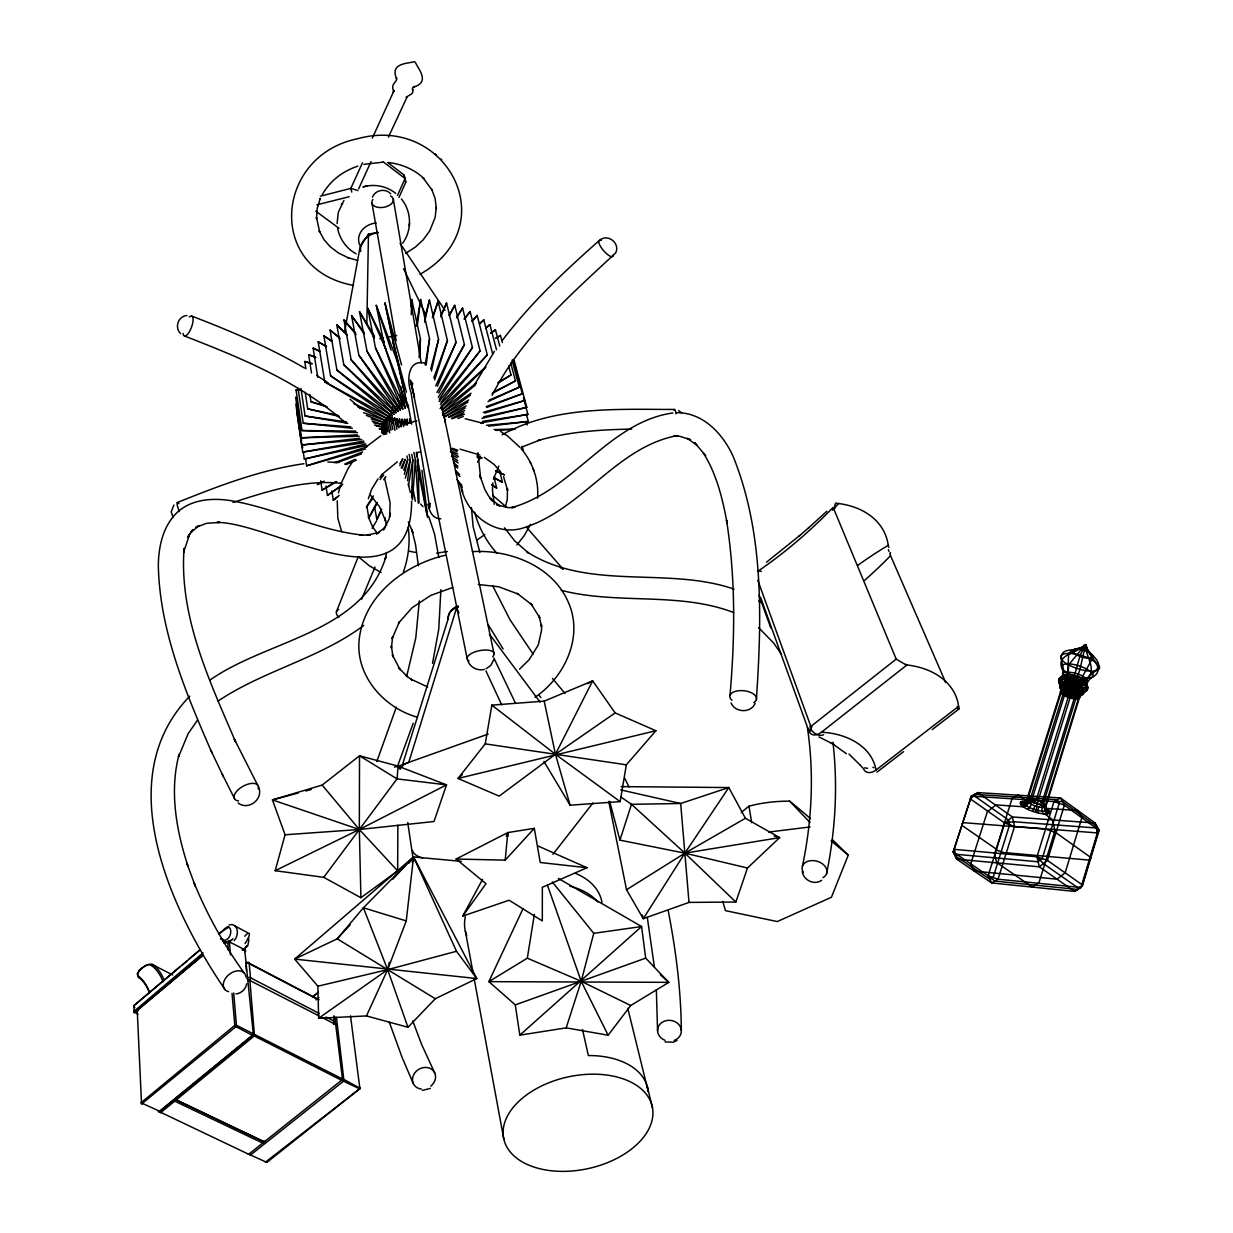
<?xml version="1.0" encoding="UTF-8"?>
<svg xmlns="http://www.w3.org/2000/svg" width="1233" height="1233" viewBox="0 0 1233 1233"><rect width="100%" height="100%" fill="white"/><g stroke="black" fill="none" stroke-linecap="round" stroke-linejoin="round"><path stroke-width="1.5" d="M336.439 1017.302L343.961 1080.863L250.561 1154.982L249.605 1153.61L248.665 1154.258L342.913 1079.199L236.366 1025.24L235.703 1026.904L141.548 1103.997L137.233 1010.413L202.705 955.56M203.353 954.743L134.197 1012.771L133.842 1005.542L200.224 949.842M360.915 897.716L359.327 829.501L359.527 755.783L398.167 766.171L446.516 784.866L433.985 821.517L359.327 829.501L285.07 834.772L275.175 870.698L323.74 877.341L360.915 897.716L397.658 870.868L397.874 825.185M402.667 243.194C412.192 230.355 411.683 211.244 401.388 198.991M366.833 324.017L368.467 234.162L377.868 232.39M337.241 500.752L337.811 518.137L341.711 531.777M419.312 600.903L415.798 637.846L406.782 675.977M404.409 424.938L404.563 419.312L405.688 424.846M411.252 314.677L411.714 299.465L420.438 338.844L419.867 356.137M411.622 497.824L412.824 459.909L411.699 454.376M413.425 860.773L407.722 822.519M334.744 1016.978L342.604 1080.108L344.223 1079.63L360.221 1088.369L266.883 1162.411L249.713 1154.627C250.268 1152.963 247.032 1154.15 248.665 1154.258L159.458 1111.719L253.382 1034.595L158.872 1111.75C156.976 1111.904 160.182 1110.625 160.706 1112.628L174.778 1101.1L175.302 1098.48L176.273 1099.898L254.491 1035.766L249.852 980.065L248.372 979.742L318.915 1015.853M492.83 482.889L492.476 490.41L494.248 504.359M1037.107 803.716L1037.754 800.525A10.311 2.928 18.3 0 0 1033.793 799.431M342.543 1078.967L341.849 1080.385L253.459 1035.581L244.704 949.672A9.54 4.917 -62.5 0 1 244.242 949.949M411.19 307.079L411.714 299.465M406.705 424.846L407.09 419.205L407.846 422.904M419.097 357.555L420.438 338.844M412.5 499.689L415.398 459.801L413.887 452.419M409.294 226.04L409.387 224.76M409.402 224.529L409.51 223.158M756.384 699.666C761.824 618.411 764.136 532.856 733.003 456.087C722.877 433.754 702.748 412.269 676.47 412.701M729.998 695.474C735.068 637.137 735.669 578.046 726.499 520.064L727.177 523.578C722.661 499.118 716.774 474.258 703.334 452.989L705.677 455.794L694.611 442.524L696.984 445.36L687.243 438.316L690.603 439.811L679.753 436.282L673.958 435.881L677.58 435.603C617.687 446.238 582.747 508.32 525.751 527.077C495.62 538.667 464.795 513.668 460.402 483.798M159.751 1111.303L141.024 1102.764L234.702 1025.471L236.443 1025.363L233.7 992.935M537.542 498.271C539.083 480.361 532.702 462.175 521.066 448.565M1064.711 688.769A4.177 2.697 88.9 0 0 1064.819 687.135L1064.588 685.24A5.24 3.391 88.9 0 1 1064.572 684.207A12.006 7.752 88.9 0 1 1064.634 683.483L1064.726 682.265A5.857 3.791 88.8 0 0 1064.711 681.232L1064.464 678.982A2.589 1.68 88.8 0 1 1064.572 677.703A2.62 1.695 88.8 0 1 1065.158 676.794A9.664 6.242 88.9 0 1 1065.682 676.331L1067.901 672.386L1068.595 653.459L1071.909 650.577L1083.036 647.032L1085.071 644.551M462.729 916.088L486.018 883.676L456.118 859.031L505.176 860.156L507.811 832.583L534.305 828.329L540.224 862.499L587 867.739L542.35 887.298L542.32 920.928L509.106 900.229L462.729 916.088L482.565 879.345M366.463 1015.93L407.969 1027.274L435.28 998.73L476.77 978.555L413.548 856.935L294.656 959.104L317.883 986.2L318.638 1018.273L366.463 1015.93L387.64 969.647L406.258 920.912L413.548 856.935L461.358 861.358M401.11 426.772L402.05 419.251L403.545 426.633M417.293 326.113L420.623 299.465L429.546 338.828L426.156 364.999M407.568 480.778L410.25 459.863L409.125 454.314M388.395 137.156L407.229 96.683L406.119 97.299L409.186 95.342C416.97 91.828 409.14 88.082 414.658 86.464L414.026 86.957C430.533 81.81 417.91 68.663 415.29 62.159M1086.196 645.152C1087.198 656.002 1108.375 669.18 1091.59 677.672C1088.878 680.107 1084.562 683.606 1086.859 687.69A9.91 8.893 41.5 0 1 1087.152 688.584A2.682 2.404 41.5 0 1 1087.182 689.833A2.651 2.389 41.5 0 1 1086.458 690.773L1084.716 691.96A5.995 5.379 41.8 0 0 1084.038 692.622L1083.345 693.516A12.299 11.066 41.3 0 1 1082.928 694.04A5.364 4.824 41.5 0 1 1082.235 694.703L1080.755 695.674A4.269 3.838 41.9 0 0 1079.784 696.845A8.508 7.645 42 0 0 1079.399 697.847L1045.754 806.906M1086.196 644.998C1086.473 653.398 1098.002 656.696 1098.649 665.234A20.761 6.982 17.3 0 1 1098.572 669.642A20.036 6.735 17.3 0 1 1091.436 671.199A20.422 6.859 17.3 0 1 1079.954 669.38M558.333 878.42L641.592 926.538L645.676 958.133L668.825 982.347L630.741 1005.511L608.131 1035.211L566.194 1027.86L519.802 1035.165L515.302 1004.88L488.854 981.638L527.323 958.18L534.351 914.439M416.261 326.082L420.623 299.465M403.638 424.953L404.563 419.312M543.923 761.408L570.093 805.195L620.153 801.62L626.333 764.814L655.91 730.722L615.144 712.921L592.657 680.863L544.2 701.13L491.844 705.137L485.247 743.869L457.998 778.455L499.165 796.117L555.451 754.272L615.144 712.921M425.154 364.983L429.546 338.828M408.447 485.725L412.824 459.909M430.348 503.403L429.562 507.857C424.553 469.126 416.8 430.764 410.974 392.125C406.628 380.735 407.661 358.294 425.462 363.365M1036.83 806.367L1035.72 812.362A15.289 4.316 18.3 0 0 1038.571 813.086A15.582 4.393 18.3 0 0 1043.688 813.872A4.886 3.16 -89 0 1 1042.209 807.384L1075.87 698.572A8.261 5.302 89.1 0 1 1076.224 697.57A4.146 2.666 89.1 0 1 1076.995 696.445L1078.074 695.566A5.225 3.375 88.9 0 0 1078.598 694.934A12.006 7.737 88.9 0 0 1078.921 694.426L1079.476 693.562A5.811 3.745 89 0 1 1080 692.946L1081.264 691.867A2.574 1.665 88.9 0 0 1081.834 690.958A2.605 1.68 88.9 0 0 1081.927 689.663A9.648 6.211 88.9 0 0 1081.85 688.754C1080.786 684.87 1083.545 681.51 1086.026 678.874C1098.495 670.32 1084.809 656.28 1085.919 645.213M344.516 332.232L360.021 247.309L368.467 234.162M826.572 873.658C835.465 830.549 838.008 786.007 832.938 742.251M802.452 866.09C812.023 820.608 814.258 773.368 807.368 727.331M386.515 552.492L385.158 559.32L386.021 556.453C362.749 633.485 267.083 639.526 209.749 680.246M1085.934 644.782L1085.949 647.818L1091.082 655.817L1091.683 659.794L1082.559 676.455L1081.942 680.847A9.648 4.762 -60.9 0 1 1082.05 681.464A2.62 1.295 -60.8 0 1 1081.942 682.527A2.589 1.279 -60.8 0 1 1081.356 683.683L1080.077 685.502A5.857 2.898 -60.8 0 0 1079.538 686.396L1078.983 687.49A11.96 5.888 -60.9 0 1 1078.659 688.137A5.225 2.589 -60.9 0 1 1078.12 689.031L1077.041 690.542A4.161 2.065 -60.9 0 0 1076.27 692.006A8.307 4.115 -60.9 0 0 1075.9 693.054L1042.055 802.359M397.905 426.526L399.569 419.02L401.049 426.402M424.568 322.152L429.454 300.066L438.563 339.399L431.411 371.025M404.393 474.351L407.707 459.647L406.967 455.948M432.536 663.308L438.763 629.184L440.89 589.667M389.335 962.264L387.64 969.647L407.969 1027.274M412.269 862.484L413.548 856.935L456.503 951.29L476.77 978.555L294.656 959.104L337.21 938.806L350.141 924.935M1072.741 681.14L1073.619 678.15A9.633 0.925 -74.7 0 1 1073.835 677.641L1080.17 655.247L1085.502 644.612M1072.54 681.957L1071.955 684.192M246.662 983.764C245.906 989.082 241.252 993.444 235.919 993.937M424.676 318.407L429.454 300.066M400.155 426.51L402.05 419.251M552.338 881.996L593.751 933.319L581.19 981.283L566.194 1027.86M430.687 369.068L438.563 339.399M405.364 478.188L410.25 459.863M338.412 492.892L340.555 485.078M1036.398 806.243L1070.152 697.616A8.199 0.786 -74.7 0 1 1070.46 696.599L1071.569 693.778A11.945 1.141 -74.7 0 0 1071.77 693.239L1073.527 688.291A9.587 0.925 -74.7 0 0 1073.743 687.428L1079.954 669.38L1085.487 645.152M1071.893 684.423L1071.893 684.423A12.823 4.177 17.5 0 0 1064.665 683.252M368.328 498.656L371.626 489.285L378.084 478.789M412.469 860.588L413.548 856.935L363.411 907.796L337.21 938.806L435.28 998.73M403.376 572.127C408.262 557.948 410.45 542.628 408.169 527.739M971.404 796.102L974.055 795.686L1008.532 820.007L1009.642 824.769L993.104 877.48L989.899 879.329L954.881 855.486L953.741 850.631L971.404 796.102L1053.999 801.573L1064.372 805.164L1099.112 830.287L1097.401 832.922L1081.002 887.529L1074.575 891.397L991.64 882.936L956.592 859.108L953.171 851.88L971.404 796.102L977.892 792.588L1060.503 797.936L1095.151 823.058L1099.112 830.287L1082.651 885.094L1081.002 887.529L998.052 879.221L988.157 875.723L953.171 851.88L954.311 849.367L1036.984 856.765L1047.434 860.418L1082.651 885.094L1074.575 891.397L1039.311 866.83L956.592 859.108L954.311 849.367M1081.85 817.803L1065.158 872.825L1057.051 879.191L974.224 871.084L970.772 863.871L987.571 811.006M1060.889 690.757L1060.95 690.588A8.477 7.645 41.2 0 0 1061.197 689.524A4.254 3.838 41.3 0 0 1061.089 687.922L1060.457 686.134A5.364 4.824 41.2 0 1 1060.288 685.132M1038.818 883.306L1055.278 829.655M1020.462 802.668A15.289 4.316 18.3 0 1 1026.149 801.342A4.917 3.206 -89.1 0 0 1030.356 798.876L1064.433 689.848A8.307 5.394 88.9 0 0 1064.726 688.769L1064.511 687.197A2.574 1.264 -60.9 0 1 1064.618 686.149A2.589 1.264 -61 0 1 1065.204 685.009A9.602 4.716 -61 0 1 1065.713 684.253L1067.917 679.553L1068.61 664.911L1085.071 644.982M1064.418 695.535L1064.464 695.366A8.199 4.007 -61.1 0 0 1064.757 694.349A4.115 2.019 -61.1 0 0 1064.85 693.038L1064.618 691.79A5.194 2.558 -61 0 1 1064.618 691.019A11.96 5.888 -60.9 0 1 1064.665 690.434L1064.757 689.447A5.78 2.82 -61.1 0 0 1064.757 688.677A13.286 4.331 17.5 0 1 1060.103 685.132L1059.394 683.282A2.605 2.25 -29.4 0 1 1059.363 682.126A15.628 5.117 17.5 0 1 1059.317 678.874A2.682 2.404 41 0 1 1060.026 677.919A9.895 8.908 41.3 0 1 1060.734 677.41C1070.152 669.087 1049.576 650.361 1073.203 649.853A10.388 3.514 17.3 0 1 1076.871 648.99M1036.984 856.765L1053.999 801.573L1060.503 797.936L1064.372 805.164L1047.434 860.418L1039.311 866.83L1036.984 856.765L1043.365 863.624L1078.613 888.253L1077.796 889.455L994.846 881.071L988.157 875.723L1004.725 823.058L1012.355 816.94L1095.151 823.058L1097.401 832.922L1014.559 826.48L1004.725 823.058L970.217 798.799L977.892 792.588L1012.355 816.94L1014.559 826.48L998.052 879.221L991.64 882.936L988.157 875.723M408.755 762.395L456.595 607.915A13.501 12.222 -25.4 0 1 458.352 607.283M1045.661 804.949L1079.384 695.72A8.4 7.306 -28 0 1 1079.769 694.688A4.208 3.668 -28.3 0 1 1080.74 693.393L1082.235 692.175A5.286 4.593 -28.5 0 0 1082.928 691.42A12.114 10.496 -28.8 0 0 1083.345 690.834L1084.038 689.848A5.918 5.148 -27.9 0 1 1084.732 689.093L1086.473 687.629A2.62 2.266 -28.1 0 0 1087.198 686.581A2.651 2.296 -28.1 0 0 1087.136 685.425A9.756 8.461 -28.5 0 0 1086.874 684.639C1083.961 676.162 1097.586 672.771 1098.649 665.234A20.036 6.735 17.3 0 0 1091.652 659.871M1030.588 803.931L1064.356 695.72A9.926 3.206 17.6 0 1 1060.889 693.069A10.342 3.345 17.6 0 1 1060.842 690.927L1026.858 799.385M1036.198 800.017L1070.182 690.788A8.292 0.801 -74.7 0 0 1070.506 689.725L1071.631 685.363A11.96 1.141 -74.7 0 1 1071.831 684.654M402.867 763.458L448.134 618.966A13.501 11.482 17.2 0 1 456.595 607.915L458.923 612.909M1026.75 801.049A4.886 4.485 -22.9 0 1 1020.739 804.44A15.782 4.454 18.3 0 1 1020.4 802.575A5.024 4.639 27.9 0 0 1026.534 799.77A10.897 3.098 18.3 0 0 1026.75 801.049A10.203 2.898 18.3 0 0 1031.266 804.27A10.681 3.036 18.3 0 0 1034.888 805.765L1032.807 811.437A15.628 4.408 18.3 0 1 1027.474 809.233A15.228 4.285 18.3 0 1 1021.725 805.581A4.84 4.1 -43.4 0 0 1027.413 801.804A10.311 2.928 18.3 0 0 1028.414 802.621A4.84 3.56 -53.6 0 1 1023.22 806.783L995.216 804.841M994.939 853.005L1012 798.784M395.408 424.06L397.118 418.634L398.968 427.866M432.906 317.621L438.116 301.237L447.425 340.57L434.648 379.934M1035.797 799.909L1034.163 802.791A15.305 4.316 18.3 0 0 1031.312 802.128M402.266 468.37L405.225 459.262L401.172 467.908M747.491 868.001L684.885 853.159L619.937 840.151L631.496 804.317L680.678 803.5L728.795 787.548L745.41 818.28L779.657 837.623L747.491 868.001L735.87 902.032L689 902.417L643.272 918.677L626.534 889.748L608.778 801.512M505.391 506.948L507.272 499.519L507.441 488.607L507.611 490.457L503.573 476.647M376.774 761.624L396.332 707.156M493.447 479.098L498.779 466.105M397.319 766.772L413.209 723.309M432.29 317.513L438.116 301.237M397.627 424.399L399.569 419.02M433.8 377.93L447.425 340.57M403.854 470.205L407.707 459.647M336.393 611.815L358.171 556.854M393.281 92.305L393.666 90.317L393.913 91.581C389.628 83.52 397.812 82.303 396.502 77.926L396.548 78.742C389.875 63.207 406.921 63.654 414.334 61.712M832.321 839.596L848.258 855.163L831.427 897.254L777.283 921.56L725.451 910.632L722.769 901.4M341.109 483.444L348.168 468.355L353.039 461.157M361.639 599.192L375.002 567.041M392.51 423.428L394.745 418.095L396.934 429.176M440.751 316.896L446.562 302.994L456.056 342.327L437.361 386.253M374.555 506.64L376.897 519.756L381.336 509.291M399.831 465.689L402.79 458.722L399.954 463.639M506.301 836.097L507.811 832.583L456.118 859.031M319.84 199.438L320.303 198.359L317.22 208.408L316.465 218.642L316.48 217.301L319.655 232.02L319.193 230.771L324.048 239.695L330.105 246.677L338.721 253.15L348.723 257.99L347.968 257.712L357.74 260.456M397.488 195.461L405.056 178.538L403.915 174.916L387.732 162.525M398.968 197.45L405.765 182.253L405.056 178.538L382.954 161.615M362.456 162.879L350.835 188.372L351.79 192.086M358.633 188.849L371.01 161.646M372.351 138.05L393.697 91.381M441.029 315.062L446.562 302.994M395.546 422.056L397.118 418.634M530.575 524.333L524.179 535.661L516.904 544.986M435.711 385.883L456.056 342.327M376.897 519.756L381.752 509.383M522.992 908.721L488.854 981.638L668.825 982.347L660.256 974.702M493.971 659.362L490.765 665.404L486.141 668.718M246.508 945.896L245.922 946.975M1084.809 644.782C1078.32 653.644 1054.415 653.86 1062.646 669.704C1063.493 673.249 1064.726 678.273 1060.796 680.477A9.725 8.415 -29.2 0 0 1060.087 681.078A14.596 4.793 17.5 0 0 1065.204 684.993M570.093 805.195L555.451 754.272L592.657 680.863L587.74 683.699M1084.809 644.612L1082.142 647.233L1073.203 649.853A10.758 3.653 17.3 0 0 1073.234 652.165A10.311 3.499 17.3 0 0 1076.825 654.97A10.588 3.591 17.3 0 0 1088.677 658.222A10.388 3.514 17.3 0 0 1092.376 657.374A10.758 3.653 17.3 0 0 1092.392 655.077A10.311 3.499 17.3 0 0 1088.801 652.257M477.556 462.159L480.531 456.395M390.676 420.777L392.433 417.401L394.976 430.332M449.444 315.478L454.746 305.322L464.409 344.639L438.748 393.05M492.106 395.408C520.696 338.397 569.893 295.658 615.637 252.95C620.569 243.425 607.823 233.145 599.639 240.281M474.073 385.528L494.448 351.282M343.93 200.455L338.32 212.276L337.087 223.527M366.864 506.501L368.821 517.752L376.728 502.817M139.791 970.201L137.31 973.253L138.081 975.719A27.157 13.224 -62.7 0 0 138.42 976.043L139.329 978L138.605 977.368A13.193 6.412 -62.8 0 1 138.158 976.921L137.418 974.255L139.421 970.633M449.059 315.371L454.746 305.322M392.849 421.439L394.745 418.095M341.279 204.755L341.788 203.861M436.929 392.495L464.409 344.639M368.821 517.752L377.313 502.987M755.089 703.426C750.835 713.46 735.13 712.766 731.061 702.933M411.606 860.233L413.548 856.935L414.134 860.726M372.135 528.325L376.373 521.205M322.245 194.537C330.814 180.095 342.682 171.341 357.863 166.085M388.21 419.744L390.214 416.554L392.741 429.485M456.549 317.775L462.622 308.188L472.439 347.521L439.272 399.261M163.049 981.776L161.646 978.463A113.713 54.73 -64.1 0 0 152.399 966.163L153.863 965.593A24.66 12.006 -63.1 0 0 152.075 964.453M218.811 933.859L220.121 932.811A71.067 36.451 -63.2 0 1 222.248 931.192C231.958 919.633 233.669 936.772 225.793 939.962A7.614 3.869 -62.4 0 1 223.99 940.163C221.57 938.529 223.45 943.476 225.362 942.459M621.139 786.623L728.795 787.548L684.885 853.159L643.272 918.677L642.239 915.009M367.203 505.545L373.399 495.882M383.725 479.745L385.79 476.524M372.458 197.203C375.171 189.897 385.621 187.94 390.707 193.889M173.915 505.021L171.202 511.88L173.159 517.567M1089.032 860.804L1090.712 858.26M457.273 316.049L462.622 308.188M390.306 420.545L392.433 417.401M438.254 397.211L472.439 347.521M366.34 507.503L372.736 498.224M203.029 952.878L133.765 1011.538L137.973 1014.22M408.986 863.1L413.548 856.935L392.849 879.144M323.74 877.341L397.026 778.886L398.167 766.171L488.222 734.051M464.348 319.255L470.112 311.564L480.084 350.927L440.967 402.42M197.511 720.072L188.063 733.851L178.492 756.877L179.139 754.118C169.245 791.293 176.334 830.487 188.032 866.383L186.815 863.115L195.384 886.357L194.167 883.044C207.19 914.855 223.99 945.079 244.165 972.914M379.934 477.371L382.23 474.351M552.97 854.315L592.934 802.96M502.447 340.246C530.452 303.364 564.313 271.445 598.899 240.836M464.224 318.915L470.112 311.564M387.856 419.497L390.214 416.554M439.087 401.511L480.084 350.927M380.072 479.483L383.694 475.029M420.068 274.265C505.592 225.716 446.315 114.052 357.585 138.743C275.221 155.45 265.65 269.395 353.517 285.424M472.177 321.166L477.186 315.463L487.297 354.842L441.013 406.936M138.944 970.664L139.961 970.017M505.176 860.156L534.305 828.329M471.962 321.042L477.186 315.463M139.267 970.309L140.146 969.816M440.428 404.47L487.297 354.842M139.437 970.124L140.331 969.631M139.591 969.955L140.5 969.446M139.761 969.785L141.41 968.599M479.668 323.863L483.798 319.825L492.645 353.856M381.429 474.875L397.35 461.851M262.829 1143.037L263.446 1141.511L175.44 1099.559L173.807 1099.713L174.716 1101.161L262.845 1143.13L265.11 1141.311L263.446 1141.511M232.945 938.745L231.989 939.638M441.923 409.803L485.817 367.218M139.93 969.631L141.764 968.29M189.759 696.183C109.398 779.117 170.955 909.954 225.115 989.806M479.637 323.663L483.798 319.825M137.187 1010.721L137.341 1011.8L138.034 1010.259M826.834 511.263L808.416 528.001M440.104 408.57L485.525 367.018M244.627 951.676A10.727 5.533 -62.5 0 0 245.521 951.121L245.413 950.026L227.997 941.211L229.369 941.58L230.494 954.897M519.494 669.226L529.188 659.64L538.266 645.029L541.58 630.125L541.379 624.545L541.595 626.672L539.037 615.914L539.854 617.887L530.745 603.338L532.009 604.879L517.089 593.335L518.507 594.198L498.733 586.769L478.312 584.488M462.283 774.632L457.998 778.455L655.91 730.722M519.802 1035.165L641.592 926.538L593.751 933.319M799.015 536.139L808.91 527.57M489.902 324.618L485.555 328.317L489.902 324.618L496.498 349.725M133.719 1005.958L179.895 966.811M188.88 959.197L199.407 950.273M182.222 965.1L186.722 961.293M331.816 490.934L333.28 500.29L339.137 495.373M442.385 412.685L475.661 384.727M799.539 535.677L766.479 562.186M366.001 446.993L380.889 435.773M218.996 933.967L221.015 932.348A67.044 44.789 -7.6 0 1 223.296 930.653L228.799 926.862A2.374 1.279 51.1 0 0 227.165 927.678M312.427 997.173L316.881 993.382M313.906 995.971L315.401 994.754M316.141 994.152L318.376 992.164M315.987 999.948L318.977 997.512M970.818 797.443L974.656 794.329L1057.251 799.755L1059.193 803.361L1042.209 858.584L1038.155 861.79L955.452 854.238L953.171 851.88M988.003 811.299L995.648 805.134M442.154 410.111L476.431 382.954M333.28 500.29L337.811 496.714M484.877 534.49L476.616 540.316M760.561 597.404L808.802 730.938A12.654 8.354 -55.3 0 0 821.409 732.248L906.949 664.957A85.293 58.629 -19.3 0 1 958.611 706.339L959.166 708.497M363.766 625.408C319.578 658.576 263.569 670.413 217.964 701.145M285.07 834.772L272.447 799.909L322.167 785.067L359.527 755.783L397.026 778.886L446.516 784.866L359.327 829.501L275.175 870.698M231.033 940.425L226.795 942.567L223.358 941.411A7.151 3.93 -66 0 0 222.449 940.748A7.259 3.684 -62.6 0 1 223.327 941.395L223.358 941.411M860.202 765.154L863.331 768.483A12.438 8.492 -55.3 0 0 876.046 769.993L958.611 706.339M876.94 772.166L903.496 751.714M932.21 729.597L959.089 708.898M534.999 697.308C564.082 677.564 583.24 638.293 569.091 604.062C554.126 566.517 510.477 549.379 472.362 551.613M490.826 333.249L495.466 329.827L499.75 345.98M325.99 486.079L327.439 495.435L342.759 484.292M470.374 395.192L442.539 415.459L468.632 400.016M318.638 1018.273L387.64 969.647L456.503 951.29M1074.575 891.397L1081.819 886.311L1098.249 831.612L1096.276 827.99L1013.464 821.717L1004.725 823.058M490.811 333.049L495.466 329.827M442.524 412.824L471.052 393.235M327.439 495.435L341.587 485.74M244.704 949.672L245.521 951.152M242.731 950.242L245.29 947.93A9.494 6.042 -82 0 0 245.891 946.929M160.706 1112.628L159.889 1112.289M495.666 338.459L500.459 335.422L502.386 342.604M320.688 480.839L322.121 490.179L335.145 481.995M443.14 413.471L443.957 417.124L467.908 402.05M498.255 382.97L511.032 374.94L508.628 365.954M626.534 889.748L684.885 853.159L745.41 818.28M267.083 1161.933L265.449 1162.133L359.25 1089.14L359.928 1087.552M495.558 338.335L500.459 335.422M497.978 382.662L511.032 374.94M322.121 490.179L336.732 481.548M1031.836 887.036L1038.248 883.244M405.595 253.428L415.459 247.032L423.227 239.772L429.701 230.925L435.172 217.378L436.266 207.252L436.343 208.577L435.141 198.59L431.673 189.111L432.228 190.314L423.011 177.752L423.875 178.554C414.226 169.06 400.139 163.635 388.503 162.602M502.139 434.74C554.234 405.78 616.901 409.433 674.451 409.448M1011.43 798.753L1017.919 795.177M322.352 481.856L317.343 484.569L324.156 481.117M448.565 417.078L465.303 408.031M492.075 393.558L515.502 380.905L510.662 362.918M677.025 1040.313L673.403 1042.239L664.988 1041.854M443.957 417.124L466.105 405.919M493.354 392.109L515.502 380.905M344.608 464.147L355.104 459.323M451.494 418.326L463.67 412.731M488.021 401.557L519.324 387.177L512.034 360.159M821.656 880.316C814.227 885.571 803.269 880.177 802.298 871.392M521.436 447.24L540.008 439.965L538.158 440.535C568.475 431.642 600.301 429.67 631.728 429.084M430.409 1088.415L422.303 1090.388M448.75 417.37L464.625 410.574M489.331 400.001L519.324 387.177M346.072 464.533L356.476 460.079M177.305 502.525C218.256 486.049 260.009 469.973 303.95 463.716M334.343 462.822L362.672 451.925M457.921 418.511L463.3 416.446M486.619 407.476L522.499 393.697L486.203 406.566M645.676 958.133L515.302 1004.88M451.725 418.788L464.425 414.288M336.439 462.822L361.531 453.914M233.006 502.478C267.838 491.227 304.412 479.313 341.51 483.351M305.507 458.368L306.601 465.812L366.787 446.947M484.584 413.117L524.996 400.432L483.367 412.315M362.903 186.954L364.999 186.399M363.55 186.769C374.508 183.671 386.869 186.198 395.731 193.381M306.601 465.812L365.507 449.012M407.229 423.489L416.739 420.777M416.985 452.742L420.53 451.725M445.036 555.297C404.594 564.791 364.49 595.215 359.281 638.709C354.904 675.206 383.694 707.927 417.586 717.252M452.727 587.478L430.779 595.385L412.115 607.715L398.444 623.204L399.446 621.771L392.094 638.679L392.649 636.706L391.4 648.049L391.354 645.922L393.034 656.865L392.356 654.831L400.124 669.75L398.968 668.132L407.383 676.609L405.934 675.545L412.439 680.246L411.082 679.244L427.681 686.997M186.969 315.494C178.199 316.049 174.192 327.639 180.604 333.604M298.34 792.958L272.447 799.909L359.327 829.501L397.658 870.868M305.738 790.97L311.271 789.49M741.249 812.655A77.741 27.111 -55.1 0 1 749.001 806.166L755.182 804.671A79.713 36.975 -0.6 0 1 787.872 801.142L789.582 801.142A79.513 3.668 42.4 0 1 810.559 818.666M320.364 196.17L350.835 188.372L357.863 190.545M316.866 204.832L349.155 196.725M394.468 767.096L398.167 766.171L400.216 769.33M303.226 451.617L304.304 459.061L365.877 443.911M481.949 418.388L526.799 407.352L514.207 360.699M317.883 986.2L387.64 969.647L363.411 907.796L406.258 920.912M365.692 186.26L367.157 185.967M483.552 416.816L526.799 407.352M304.304 459.061L366.293 445.498M484.369 669.411C477.356 671.322 469.264 666.93 467.538 659.747M447.394 551.521L436.682 553.139M363.843 164.343L382.353 162.247M379.718 338.721L383.494 337.996M387.27 337.287L396.702 335.484M296.752 411.267L302.686 452.11L363.827 441.06M480.7 422.934L527.909 414.396L523.501 398.089M222.618 941.318L223.265 941.365A9.571 4.87 -62.4 0 0 228.598 941.257L229.369 941.58M620.893 796.98L631.496 804.317L684.885 853.159L779.657 837.623L774.17 836.005M482.427 421.409L527.909 414.396M302.686 452.11L364.074 442.647M248.866 979.942L249.852 980.065M768.591 832.075L810.096 826.942M295.828 404.239L301.761 445.005L359.774 438.239M488.499 426.171L528.325 421.516L526.368 414.257M672.833 412.947C608.578 422.148 572.867 490.749 511.572 507.611L514.993 507.287L508.397 507.688L496.622 504.651L499.874 505.977L490.102 498.44L492.46 500.999L488.407 495.774L484.877 489.593L479.776 475.198L480.685 478.466L477.942 452.65M486.573 425.293L528.325 421.516M301.761 445.005L361.731 439.58M836.159 503.372L838.502 503.526A78.804 57.55 -20 0 1 888.238 545.325L888.839 547.36M295.596 397.103L301.53 437.807L357.323 434.833M495.866 430.409L514.808 429.392M494.032 429.608L514.824 429.038M301.53 437.807L359.188 436.235M1053.999 801.573L1062.43 801.542L1097.123 826.665L1097.401 832.922M299.896 389.967L296.059 389.921L302.023 430.548L355.751 431.103M302.023 430.548L357.478 432.583M296.059 389.921L299.881 390.075M327.808 461.99L338.983 462.437M808.802 730.938L810.682 731.107M1077.935 810.574L1046.74 808.416A4.886 3.622 -53.3 0 1 1044.259 803.685A10.157 2.882 18.3 0 0 1041.423 802.113M298.032 388.241L303.21 423.258L350.773 426.834M379.317 428.976L383.124 429.269L382.415 425.601M821.409 732.248C844.559 733.126 871.423 744.871 876.046 769.993M1006.344 852.758L1089.232 860.125M303.21 423.258L352.376 428.283M300.975 388.426L305.106 416.014L346.334 421.871M376.327 426.109L383.817 427.173L383.124 423.505M485.247 743.869L626.333 764.814M305.106 416.014L347.829 423.273M379.41 428.637L383.124 429.269M440.828 518.785C432.675 519.031 428.899 510.94 428.205 504.004L429.192 508.15M409.572 551.29L416.215 552.554M460.14 449.151L479.745 454.992M465.18 418.742L483.151 423.32M305.198 392.325L307.711 408.847L337.765 415.197M373.445 422.749L384.711 425.123L384.018 421.455M620.738 789.891L680.678 803.5L689 902.417M561.231 590.33C617.641 604.925 678.72 591.501 733.666 612.524M307.711 408.847L339.26 416.446M374.539 424.938L383.817 427.173M309.853 394.468L310.993 401.804L325.589 405.965M371.21 418.958L385.806 423.119L385.097 419.451M305.907 368.821L304.782 361.485L312.103 363.612M734.067 589.127C667.3 566.055 588.727 591.455 527.061 551.906L528.664 553.17L514.546 540.748L504.528 527.786M310.993 401.804L327.177 406.921M372.135 421.147L384.711 425.123M304.782 361.485L311.995 363.812M905.577 664.602L897.131 659.732M996.264 849.953L1006.128 853.406M452.449 448.319L457.736 450.245M477.171 457.304L480.7 458.584M363.627 412.654L387.07 421.177L386.361 417.509M311.502 372.983L308.635 354.688L315.694 357.308M958.673 708.867L957.563 708.328M184.58 336.039C241.406 358.109 299.65 381.953 345.718 423.058M191.839 316.126C230.463 330.953 268.732 347.213 304.551 368.035M366.309 415.367L385.806 423.119M476.909 455.963L482.242 458.09M308.635 354.688L315.74 357.57M819.005 736.949L833.893 744.455L831.042 742.713L846.408 753.717M527.323 958.18L581.19 981.283L630.741 1005.511M150.703 965.069L152.414 966.148M264.309 1141.866L175.44 1099.559M537.727 845.869L587 867.739M450.785 450.831L457.69 453.929M495.651 470.975L504.282 474.859M238.077 802.914C248.434 811.222 264.278 798.66 258.406 786.7M354.025 403.792L388.534 419.312L387.809 415.644M317.79 377.329L313.12 348.122L320.041 351.282M341.849 1080.385L359.944 1089.016L350.496 1015.822M381.028 572.528L369.546 565.947L358.156 556.592M357.632 406.828L387.07 421.177M450.369 448.411L457.119 451.71M495.928 470.636L504.359 474.751M313.12 348.122L319.902 351.482M133.858 1007.022L134.89 1007.531M152.353 964.576L172.743 974.964M250.561 1154.982L249.713 1154.627M142.149 1103.874L141.271 1102.641M319.424 1013.541L250.499 977.769A2.404 1.587 -7.2 0 0 247.278 978.031M326.159 1017.04L334.559 1021.402A2.343 1.526 -8.7 0 1 334.698 1023.56A2.358 1.233 53.2 0 1 334.698 1024.022M322.291 1017.595L335.761 1024.592C336.994 1027.135 333.912 1022.974 335.761 1024.592M319.1 999.763L249.158 963.189A2.42 1.264 -62.8 0 0 247.432 962.696A2.389 1.295 51.8 0 0 246.014 962.726M247.432 962.696L317.328 999.223M235.256 926.137L247.294 932.533M356.152 253.782C346.411 248.65 339.476 238.77 337.58 227.935M134.798 1012.647L133.965 1011.522M452.249 455.085L457.273 457.813M494.079 477.849L502.447 482.396L499.704 471.33M326.421 346.35L318.206 341.803L324.757 381.876L390.152 417.525L389.428 413.856M450.307 451.74L458.445 456.534M494.31 477.603L502.447 482.396M324.757 381.876L388.534 419.312M318.206 341.803L326.421 346.704M758.757 600.995L761.593 602.69M484.245 457.32L494.171 464.502L500.675 471.869M331.785 341.032L323.878 335.792L330.552 375.788L391.924 415.829L390.846 410.342M453.235 459.786L458.059 462.93M491.828 484.939L496.668 488.083L493.955 477.001M316.665 375.387L328.209 382.954M500.49 431.365L507.703 436.112L519.894 447.302M997.235 862.9L1032.406 887.097M996.48 849.29L961.74 825.231L962.896 822.627L1045.522 829.054L1055.941 832.676L1090.912 857.582M451.448 456.364L457.69 460.741M491.982 484.8L496.668 488.083M330.552 375.788L390.152 417.525M323.878 335.792L331.554 341.248M1018.489 795.208L1027.074 801.342L1060.996 692.715A8.307 7.198 -29.9 0 0 1061.243 691.682A10.434 3.391 17.5 0 1 1061.197 689.524A10.064 3.267 17.5 0 1 1064.726 688.769A13.686 4.47 17.5 0 0 1072.34 691.682A13.625 4.454 17.5 0 0 1079.985 692.931A13.363 4.362 17.5 0 0 1084.732 691.96A13.856 4.531 17.5 0 0 1084.716 689.093A13.286 4.346 17.5 0 0 1080.062 685.517M1044.628 813.919L1053.059 819.96M491.844 705.137L555.451 754.272L620.153 801.62M678.597 410.574L681.602 412.778M315.864 211.197L339.044 228.305M492.768 495.419L506.409 507.04M339.137 337.241L330.074 330.12L336.917 370.039L393.851 414.242L392.402 406.936M454.7 465.75L457.674 468.047M453.513 462.668L457.936 466.351M336.917 370.039L391.924 415.829M831.073 840.814L848.258 855.163M330.074 330.12L340.277 338.721M758.619 627.643L773.461 642.809L781.152 653.844M350.08 399.307L360.128 408.046M435.249 154.017L436.081 154.757M440.89 159.042L441.768 159.828M346.458 333.866L336.794 324.834L343.791 364.691L395.916 412.778L394.452 405.472M455.763 472.64L459.94 476.508M849.013 754.057L859.987 764.938M684.885 853.159L735.87 902.032M343.791 364.691L393.851 414.242M455.578 470.497L459.601 474.474M336.794 324.834L347.398 335.468M789.582 801.142L810.035 822.473M420.576 504.05L423.042 506.655M526.938 527.755L562.849 568.922M458.491 483.059L462.375 487.312M355.474 332.787L343.961 319.979L351.128 359.743L398.105 411.437L396.625 404.131M370.563 495.204L379.579 506.809L385.636 520.942L384.773 517.706L386.607 525.52M377.067 532.949L372.566 526.799L368.282 516.781M456.934 479.591L461.851 485.432M351.128 359.743L395.916 412.778M565.038 693.47L552.476 678.427M343.961 319.979L356.167 334.59M322.167 785.067L359.327 829.501M538.651 694.857L540.979 697.647M496.745 553.108C486.311 541.457 478.666 527.354 474.643 512.234M363.982 332.216L351.544 315.556L358.88 355.274L400.386 410.235L398.182 399.276M489.378 634.055L540.1 702.132M533.149 654.137L509.984 619.721L492.707 585.829M412.885 383.817L410.219 380.118L414.504 397.411L411.144 382.846L412.223 387.47M358.88 355.274L398.105 411.437M351.544 315.556L364.367 334.128M400.047 243.333L444.959 310.269M503.11 648.974L488.098 624.576M374.539 336.224L359.481 311.641L367.018 351.282L402.775 409.171L399.816 394.56M367.018 351.282L400.386 410.235M359.481 311.641L374.478 338.351M1078.366 810.882L1082.281 818.111M257.574 784.974L234.285 739.029L235.549 741.742C209.425 680.77 178.877 616.3 184.102 548.331L183.578 552.322L189.666 534.274L187.508 537.388L192.903 529.558L190.761 532.671L198.883 525.643L195.723 527.447L206.466 523.347L219.936 522.391L216.916 522.391C271.846 522.176 411.668 613.371 411.591 501.122M221.878 773.492L234.948 799.369M608.131 1035.211L581.19 981.283L547.421 885.124M624.684 778.131L629 786.916M384.48 342.45L367.742 308.219L375.464 347.798L405.256 408.246L400.771 386.361M434.895 1073.342L421.671 1044.536L412.747 1020.893M403.592 268.686L425.924 314.97M384.65 478.466L390.106 502.617L389.674 517.028L390.352 513.36L388.888 519.586L383.293 529.99L385.436 527.107L376.358 533.981L379.41 532.348L366.987 535.122L370.301 535.137L359.682 535.076L362.749 535.091C316.912 530.252 275.113 507.857 229.77 500.49C212.184 497.901 192.61 499.303 178.477 511.248C163.218 524.811 158.502 546.08 158.333 565.685C159.704 630.464 185.32 691.667 210.797 750.219L212.107 752.931M493.847 657.96L515.486 703.195M408.354 521.806L412.932 532.826L411.776 529.435L415.506 544.431L418.388 565.808M210.797 750.219L223.127 776.081M485.972 671.029L501.692 704.814M375.464 347.798L402.775 409.171M413.147 1083.206L401.958 1057.066L389.32 1022.234M530.02 461.743L530.776 463.423M533.149 468.879L533.904 470.574M367.742 308.219L386.176 349.91M945.696 682.558L890.565 555.667A283.96 165.345 -51.1 0 1 864.503 580.404M148.284 989.205L149.671 992.58M428.683 516.396L434.463 533.642L438.84 557.439M399.507 367.372L376.25 305.337L384.172 344.855L407.784 407.491L384.973 302.994L401.542 364.968M757.771 580.25L810.852 726.468L896.191 659.1L833.138 507.41A306.925 170.077 -51.3 0 1 757.925 571.218M759.035 595.339L770.779 627.905M248.511 938.082L248.742 938.96M384.172 344.855L405.256 408.246M479.853 552.43L473.118 526.676L471.438 507.688M376.25 305.337L391.092 350.172M412.778 89.793L412.5 88.899M1064.742 694.349A10.003 3.252 17.5 0 1 1061.243 691.682A4.177 3.622 -29.7 0 0 1061.135 690.203L1060.519 688.661A5.271 4.562 -29.2 0 1 1060.349 687.767A12.114 10.48 -28.8 0 1 1060.318 687.12L1060.272 686.026A5.857 5.071 -29.8 0 0 1060.103 685.132A12.299 11.066 41.3 0 1 1060.257 684.423L1060.21 683.236A5.965 5.379 41.1 0 0 1060.041 682.25L1059.332 680.107A2.651 2.389 41 0 1 1059.286 678.859M461.851 488.854L462.807 492.229M513.205 359.435L522.515 394.452M526.106 421.409L527.077 425.046M384.973 302.994L393.08 342.481L406.412 392.171M522.191 446.331L523.162 449.983M609.657 801.296L619.937 840.151M403.915 174.916L405.765 182.253M627.782 1008.301L648.25 1091.59A75.429 46.946 -12.2 0 0 588.357 1055.54L582.469 1029.447M647.155 1085.965L652.519 1107.958A75.984 46.931 -12.2 0 1 547.56 1170.256A75.984 46.931 -12.2 0 1 533.951 1090.064A75.984 46.931 -12.2 0 1 652.519 1107.958M408.231 483.644L410.342 492.522M994.353 852.943L996.665 862.853M1052.489 819.914L1054.708 829.609M444.512 418.542L494.109 654.091M441.568 405.534L445.421 422.503M412.238 387.532L467.076 658.206M393.08 342.481L407.784 407.491M544.2 701.13L555.451 754.272M409.726 422.688L409.618 418.943L410.389 422.642M416.477 452.157L427.512 516.92M417.509 466.274L426.603 513.159M412.392 486.295L415.382 501.245M388.102 415.552L390.984 430.332M411.714 424.152L407.907 404.27M386.808 418.11L389.674 432.891M385.652 420.545L387.779 431.612M384.619 422.842L386.746 433.908M383.725 425.015L385.497 434.232M382.646 425.231L384.403 434.463M381.721 425.354L383.478 434.571M381.567 425.863L382.615 431.38M381.675 429.069L382.384 432.752M381.629 429.824L382.322 433.492M668.224 910.833C675.915 950.258 681.017 990.315 681.34 1030.526M465.334 930.992L473.04 972.667M474.089 978.339L503.85 1139.307M421.224 362.856L393.296 199.16M890.318 552.6L890.488 553.694M396.178 340.847L371.996 203.322M647.31 917.429L654.415 967.042M409.618 418.943L410.25 422.734M749.001 806.166L751.698 822.827M298.34 418.157L298.879 421.886M299.434 425.601L300.236 431.18M300.775 434.895L301.592 440.474M302.131 444.188L302.686 447.903M333.881 1015.961L334.559 1021.402A2.389 1.325 -63.8 0 1 333.496 1024.238M333.804 1016.3L334.698 1023.56M421.933 470.297L427.666 516.904M416.4 452.835L416.877 456.657M417.34 460.464L419.713 479.529M245.968 965.393L246.477 970.864M248.866 940.055L247.818 945.634L243.964 949.518A7.568 3.899 -62.5 0 1 242.161 949.703M228.398 950.227L227.766 941.719A10.773 5.487 -62.4 0 1 223.897 943.075M232.02 993.397L234.887 1026.072L252.303 1035.258L253.012 1033.639M407.09 419.205L407.491 424.969M415.398 459.801L418.264 503.033M656.341 989.745L657.574 1030.973M417.987 459.539L419.05 502.941M507.811 832.583L507.873 836.344M469.049 660.98A13.733 5.595 -11.3 0 1 480.038 650.531A13.733 5.595 -11.3 0 1 492.691 656.665M390.491 195.939A10.866 6.288 -9.4 0 1 390.876 204.277A10.866 6.288 -9.4 0 1 376.805 207.098A10.866 6.288 -9.4 0 1 372.89 199.453M238.57 800.895A13.471 6.704 -29.1 0 1 235.611 792.649A13.471 6.704 -29.1 0 1 250.453 783.572A13.471 6.704 -29.1 0 1 258.252 788.858M189.266 317.02A10.604 3.653 -69.5 0 1 193.057 320.549A10.604 3.653 -69.5 0 1 188.079 333.665A10.604 3.653 -69.5 0 1 183.039 333.434M228.567 991.656A12.746 8.847 -38.8 0 1 228.737 974.733A12.746 8.847 -38.8 0 1 245.953 976.983M179.309 511.556A10.034 1.742 67.2 0 1 178.924 503.665M421.409 1089.032A11.976 10.342 -32.2 0 1 413.718 1074.683A11.976 10.342 -32.2 0 1 431.504 1069.15A11.976 10.342 -32.2 0 1 430.779 1086.119M338.905 617.24A9.602 5.394 20 0 1 338.643 609.487M803.438 872.563A12.654 8.985 15 0 1 807.877 861.266A12.654 8.985 15 0 1 824.368 865.535A12.654 8.985 15 0 1 822.997 877.619M673.773 409.911A9.987 2.112 -88.1 0 1 676.023 413.841M731.94 700.329A13.409 6.843 6.2 0 1 734.776 691.528A13.409 6.843 6.2 0 1 752.5 693.347A13.409 6.843 6.2 0 1 753.779 702.579M613.34 254.799A10.558 3.283 49.2 0 1 603.369 250.422A10.558 3.283 49.2 0 1 601.226 240.497M360.36 246.122A18.295 15.443 -11.6 0 1 376.188 222.988M360.699 251.517A18.403 15.49 -11.6 0 1 378.238 232.744M422.642 857.968A14.411 7.845 7.1 0 1 412.454 850.431M400.848 768.051A14.765 12.114 17.6 0 1 408.786 762.456M448.196 618.951A13.532 13.27 70.4 0 1 458.429 605.973M466.768 935.631A69.819 46.808 -12.2 0 1 465.334 916.551M575.164 873.226A69.819 46.808 -12.2 0 1 601.951 902.279M569.708 886.111A70.296 46.854 -12.2 0 1 597.897 901.955M890.072 553.525A8.292 4.161 68.2 0 1 890.226 555.405M809.341 730.722A8.693 3.591 -41 0 1 811.992 726.838M867.631 768.282A8.662 3.083 -1 0 1 864.641 767.82M823.629 734.698A8.847 5.857 37.3 0 1 815.321 733.666A8.847 5.857 37.3 0 1 809.973 726.237M895.497 658.422A7.752 0.94 41.2 0 1 896.391 658.946M834.926 508.273A8.122 3.73 68.5 0 1 836.005 503.049M906.902 664.787A7.768 4.423 34.4 0 1 905.561 664.417M873.827 767.727A8.739 1.033 27.6 0 1 872.902 767.28M838.502 503.526A360.714 289.262 -16.9 0 1 832.46 510.154M857.551 565.531A296.043 199.607 -21.6 0 1 888.238 545.325M957.347 706.37A9.217 1.171 57.4 0 1 958.118 708.127M888.376 549.641A8.061 0.786 73.1 0 1 888.931 551.475M757.478 570.864A10.311 4.362 25.8 0 1 761.378 571.434M665.049 1040.313A11.914 10.419 5.9 0 1 659.932 1024.253A11.914 10.419 5.9 0 1 678.813 1024.515A11.914 10.419 5.9 0 1 674.143 1040.436M560.414 567.812A9.587 5.533 -39.7 0 1 563.019 569.107M245.953 963.451A2.389 1.587 -7.2 0 1 249.158 963.189L250.499 977.769A2.451 1.279 -63.1 0 1 249.097 980.913A2.404 1.31 52 0 1 247.216 978.586M154.033 965.316A121.188 58.275 -64.2 0 1 164.297 980.497M140.963 968.938A21.053 10.265 -63.1 0 1 150.765 964.915M139.021 976.582A115.887 55.377 -64.3 0 1 148.299 989.19M139.483 977.723A120.911 57.735 -64.3 0 1 149.547 992.981M141.78 968.506A22.148 10.804 -63.1 0 1 152.137 964.329M220.399 938.96A8.893 4.516 -62.6 0 1 223.065 939.654M229.122 924.997A9.694 7.136 -70.6 0 1 236.921 929.096A9.694 7.136 -70.6 0 1 234.162 940.64M232.004 939.716A9.51 3.206 -46.4 0 1 231.033 940.517M244.781 936.186A9.664 2.281 -56.7 0 1 249.405 934.059A9.664 2.281 -56.7 0 1 245.059 943.492M1062.414 668.81A16.846 5.61 17.4 0 1 1062.337 665.234A16.26 5.41 17.4 0 1 1068.04 663.94M1067.886 671.985A13.101 4.316 17.4 0 0 1063.293 673.002A13.147 4.346 17.4 0 0 1063.385 675.776A12.762 4.208 17.4 0 0 1067.948 679.291A13.147 4.346 17.4 0 0 1075.238 682.173A13.101 4.316 17.4 0 0 1082.589 683.359A12.854 4.238 17.4 0 0 1087.152 682.404A13.316 4.393 17.4 0 0 1087.152 679.614A12.762 4.208 17.4 0 0 1082.697 676.162A13.147 4.346 17.4 0 0 1075.33 673.249A12.854 4.238 17.4 0 0 1068.163 672.201M1067.424 674.405A12.561 4.131 17.5 0 0 1063 675.376A13.024 4.285 17.4 0 0 1063.077 678.104A12.469 4.115 17.5 0 0 1067.424 681.448M1061.259 680.123A14.303 4.701 17.5 0 1 1061.181 677.133M1061.459 677.271A13.81 4.531 17.5 0 1 1066.298 676.208M1059.317 678.967A14.981 4.917 17.5 0 1 1064.572 677.826M1060.118 685.132A13.856 4.531 17.5 0 1 1060.041 682.25M1060.318 682.388A13.363 4.362 17.5 0 1 1064.988 681.371M1060.257 684.192A13.039 4.254 17.5 0 0 1060.318 686.904A12.5 4.069 17.5 0 0 1064.696 690.233A12.869 4.192 17.5 0 0 1071.831 693.054A12.823 4.177 17.5 0 0 1079.029 694.241A12.577 4.1 17.5 0 0 1083.483 693.331A13.039 4.254 17.5 0 0 1083.468 690.634A12.5 4.069 17.5 0 0 1079.091 687.274A12.823 4.177 17.5 0 0 1071.909 684.361M1060.257 684.269A12.5 4.069 17.5 0 1 1064.634 683.329M1060.472 686.134A12.222 3.976 17.5 0 0 1060.534 688.661A11.713 3.807 17.5 0 0 1064.618 691.79A12.068 3.93 17.5 0 0 1071.323 694.441A12.022 3.915 17.5 0 0 1078.058 695.551A11.791 3.838 17.5 0 0 1082.235 694.703A12.222 3.976 17.5 0 0 1082.22 692.175A11.791 3.838 17.5 0 0 1078.104 689.062M1060.472 686.211A11.713 3.807 17.5 0 1 1064.572 685.332M1061.089 687.922A11.035 3.591 17.5 0 0 1061.151 690.218A10.573 3.437 17.5 0 0 1064.85 693.038A10.85 3.529 17.5 0 0 1076.979 696.429A10.65 3.468 17.5 0 0 1080.755 695.674A11.035 3.591 17.5 0 0 1080.74 693.393A10.588 3.437 17.5 0 0 1077.025 690.542A10.85 3.529 17.5 0 0 1060.966 687.875M1060.842 691.004A9.926 3.206 17.6 0 1 1064.326 690.264M1026.519 799.832A10.203 2.898 18.3 0 1 1027.798 799.061M1044.151 803.685A10.311 2.928 18.3 0 1 1045.152 804.502A10.141 2.882 18.3 0 1 1045.908 805.349A4.932 4.531 -19.9 0 0 1049.206 810.775A15.782 4.454 18.3 0 1 1049.468 812.624A15.305 4.316 18.3 0 1 1043.688 813.888M1049.468 812.624A5.055 4.639 29.3 0 1 1046.077 806.536A10.157 2.882 18.3 0 1 1042.255 807.384A10.511 2.99 18.3 0 1 1038.741 806.86A4.855 1.603 -79 0 0 1038.571 813.086M1038.91 806.875A10.157 2.882 18.3 0 1 1035.026 805.781M1076.794 648.912A10.588 3.591 17.3 0 1 1088.785 652.195M1080.17 655.247A20.422 6.859 17.3 0 0 1068.61 653.459A20.036 6.735 17.3 0 0 1061.567 655.093A20.776 6.982 17.3 0 0 1061.675 659.532A19.913 6.689 17.3 0 0 1068.61 664.895A20.514 6.889 17.3 0 0 1079.954 669.38M1067.948 673.126A16.568 5.518 17.4 0 0 1086.581 678.289A16.26 5.41 17.4 0 0 1092.361 677.04A16.846 5.61 17.4 0 0 1092.376 673.495A16.152 5.379 17.4 0 0 1086.735 669.103A16.568 5.518 17.4 0 0 1067.917 663.832M1067.346 681.433A12.808 4.223 17.5 0 0 1081.757 685.44A12.561 4.131 17.5 0 0 1086.211 684.5A13.008 4.285 17.5 0 0 1086.196 681.772A12.484 4.115 17.5 0 0 1081.834 678.412A12.808 4.223 17.5 0 0 1067.316 674.328M1065.913 675.977A14.072 4.624 17.5 0 1 1081.85 680.4M1064.48 677.611A15.366 5.04 17.5 0 1 1081.911 682.45M1064.618 681.14A13.625 4.454 17.5 0 1 1072.309 682.388M1064.588 685.163A12.068 3.93 17.5 0 1 1071.4 686.272A12.022 3.915 17.5 0 1 1078.104 688.97M1064.927 694.395A10.064 3.267 17.5 0 0 1079.784 696.845A10.434 3.391 17.5 0 0 1079.769 694.688A10.003 3.252 17.5 0 0 1076.27 692.006M1064.896 688.877A10.064 3.267 17.5 0 1 1076.286 692.052M1064.372 695.72A10.218 3.314 17.6 0 0 1070.044 697.955A10.172 3.298 17.6 0 0 1075.746 698.911A9.987 3.237 17.6 0 0 1079.276 698.186A10.342 3.345 17.6 0 0 1079.26 696.059A9.987 3.237 17.6 0 0 1075.777 693.439A10.172 3.298 17.6 0 0 1070.09 691.096A10.218 3.314 17.6 0 0 1064.326 690.126M1028.538 801.419A12.022 3.391 18.3 0 1 1032.545 802.036M1038.278 810.543A11.667 3.298 18.3 0 1 1036.09 809.989M1025.871 801.712A11.667 3.298 18.3 0 1 1028.784 801.573M1032.668 802.159A11.667 3.298 18.3 0 1 1034.872 802.714M1026.072 801.126A15.628 4.408 18.3 0 1 1031.297 801.928M1021.787 805.596A15.289 4.316 18.3 0 1 1020.801 804.471M1065.112 684.962A14.966 4.917 17.5 0 0 1081.927 689.663A14.688 4.824 17.5 0 0 1087.136 688.584A15.212 4.994 17.5 0 0 1087.136 685.409A14.596 4.793 17.5 0 0 1082.035 681.464A15.027 4.932 17.5 0 0 1073.619 678.135A14.966 4.917 17.5 0 0 1065.173 676.794A14.688 4.824 17.5 0 0 1060.01 677.903A15.228 4.994 17.5 0 0 1060.103 681.094A2.62 2.266 -29.4 0 0 1059.363 682.126A14.981 4.917 17.5 0 0 1064.634 686.134A15.366 5.04 17.5 0 0 1081.819 690.927A15.089 4.947 17.5 0 0 1087.167 689.833A15.628 5.117 17.5 0 0 1087.167 686.581A14.981 4.917 17.5 0 0 1081.927 682.527M1038.124 810.513A12.006 3.391 18.3 0 0 1042.085 811.129A11.667 3.298 18.3 0 0 1046.493 810.158A12.315 3.483 18.3 0 0 1046.293 808.725A11.667 3.298 18.3 0 0 1041.145 805.087A12.145 3.422 18.3 0 0 1036.984 803.3A11.544 3.267 18.3 0 0 1034.749 802.591M1033.608 809.218A12.006 3.391 18.3 0 1 1029.524 807.538A11.713 3.314 18.3 0 1 1024.407 803.87A12.33 3.483 18.3 0 1 1024.161 802.436A11.606 3.283 18.3 0 1 1025.609 801.558M1049.206 810.836A15.305 4.316 18.3 0 0 1048.235 809.696A15.15 4.269 18.3 0 0 1042.517 806.028M1037.107 803.608A15.582 4.393 18.3 0 1 1042.486 805.827A4.886 2.112 -64.4 0 1 1041.407 802.02A10.681 3.036 18.3 0 0 1037.754 800.525M1072.571 682.419A13.686 4.47 17.5 0 1 1080.216 685.456M1061.243 680.123A13.717 4.5 17.5 0 0 1066.036 683.791A14.072 4.624 17.5 0 0 1081.773 688.184A13.81 4.531 17.5 0 0 1086.674 687.151A14.303 4.701 17.5 0 0 1086.658 684.176M1081.865 680.477A13.717 4.5 17.5 0 1 1086.674 684.176M1068.055 673.156A16.152 5.379 17.4 0 1 1062.399 668.795M1080.401 655.155A20.514 6.889 17.3 0 1 1091.914 659.701M1035.905 812.377A15.15 4.269 18.3 0 1 1033.007 811.453M1035.936 809.958A11.544 3.267 18.3 0 1 1033.716 809.249M1031.266 804.27A4.824 2.05 -64.6 0 1 1027.474 809.233M1021.047 801.959A15.228 4.285 18.3 0 1 1022.265 801.496A4.963 4.269 68.9 0 0 1027.783 798.999A10.311 2.928 18.3 0 1 1030.356 798.907A10.527 2.99 18.3 0 1 1033.87 799.416A4.901 1.603 -79 0 1 1031.281 802.051M1034.04 802.837A15.228 4.285 18.3 0 1 1036.968 803.762M1026.966 799.308A5.009 4.531 49.3 0 1 1021.047 801.897M1048.235 809.634A4.886 4.177 -42 0 1 1045.245 804.502M1045.892 805.257A10.866 3.083 18.3 0 1 1046.077 806.536M1059.332 680.107A15.228 4.978 17.5 0 0 1059.409 683.282A14.596 4.778 17.5 0 0 1064.511 687.197A15.043 4.932 17.5 0 0 1072.849 690.495A14.981 4.901 17.5 0 0 1081.249 691.867A14.688 4.809 17.5 0 0 1086.458 690.788A15.228 4.978 17.5 0 0 1086.458 687.629A14.596 4.778 17.5 0 0 1081.356 683.683A15.043 4.917 17.5 0 0 1072.926 680.354A15.043 4.932 17.5 0 0 1064.464 678.874A14.688 4.809 17.5 0 0 1059.317 680.107M1047.511 813.734A15.15 4.269 18.3 0 0 1048.774 813.287A5.024 4.516 50.1 0 1 1045.615 806.983A10.141 2.882 18.3 0 1 1044.783 807.276A4.947 4.238 69.6 0 0 1047.511 813.734"/></g></svg>
